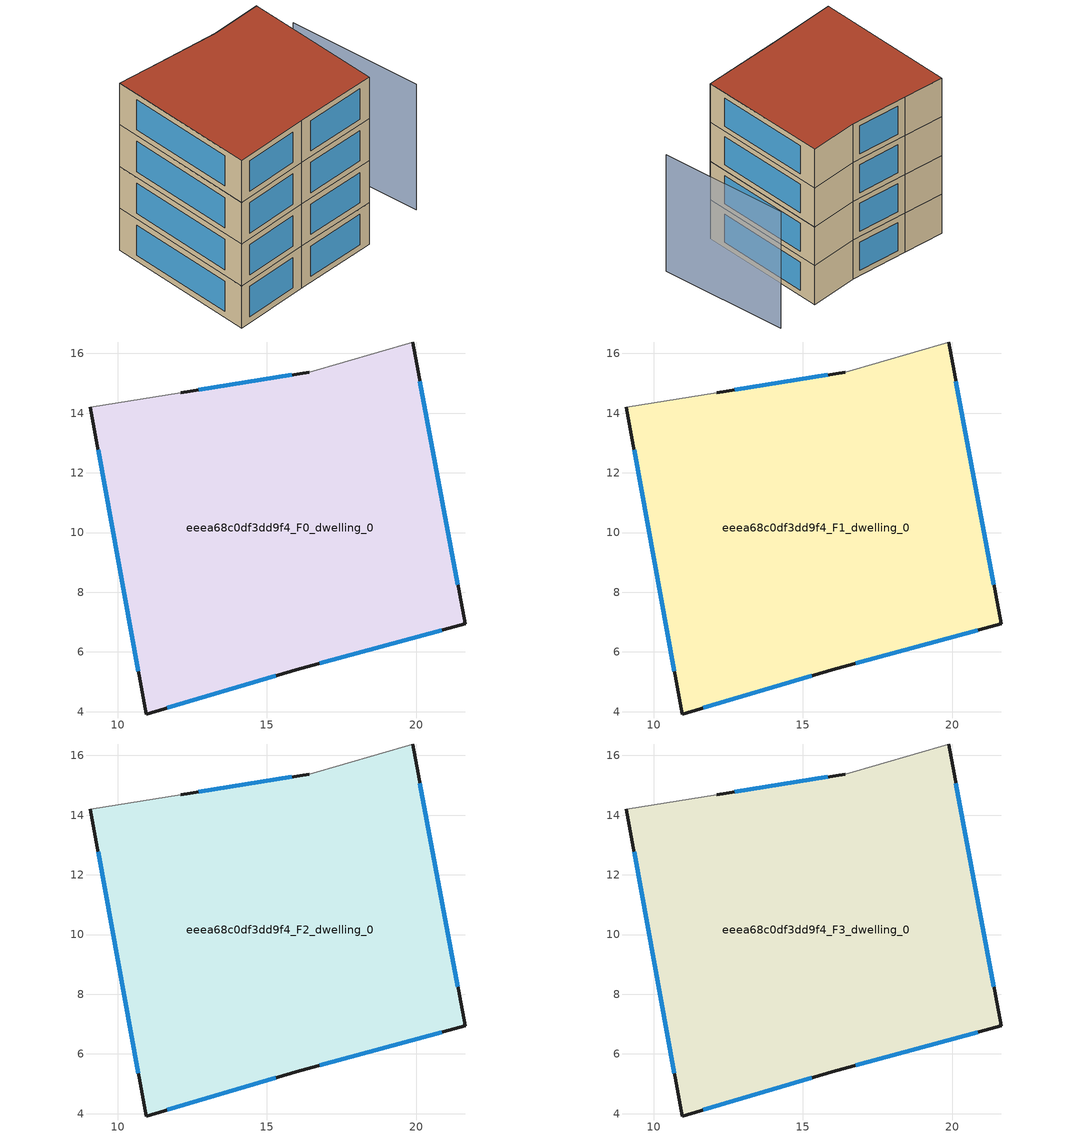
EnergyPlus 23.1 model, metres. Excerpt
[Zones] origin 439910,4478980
eeea68c0df3dd9f4_F0_dwelling_0
 floor ground (EU_floor_Construction): 19.89,16.38 21.64,6.94 15.99,5.4 10.96,3.92 9.09,14.21 12.12,14.68 16.43,15.38 z0
 wall outside (EU_wall_Construction): 9.09,14.21 10.96,3.92 15.99,5.4 21.64,6.94 19.89,16.38 / 16.43,15.38 12.12,14.68 z0:3
 wall adiabatic (EU_wall_Construction): 12.12,14.68 9.09,14.21 / 19.89,16.38 16.43,15.38 z0:3
 window (EU_Window_Construction): 16.77,5.62 20.86,6.73 / 11.66,4.13 15.29,5.2 / 9.35,12.78 10.7,5.35 / 15.83,15.28 12.72,14.78 / 21.4,8.25 20.13,15.07 z0.42:2.58
eeea68c0df3dd9f4_F1_dwelling_0
 floor to eeea68c0df3dd9f4_F0_dwelling_0 (EU_floor_Construction): 19.88,16.38 21.64,6.94 15.99,5.4 10.96,3.92 9.09,14.21 12.12,14.68 16.43,15.38 z3
 wall outside (EU_wall_Construction): 9.09,14.21 10.96,3.92 15.99,5.4 21.64,6.94 19.89,16.38 / 16.43,15.38 12.12,14.68 z3:6
 wall adiabatic (EU_wall_Construction): 12.12,14.68 9.09,14.21 / 19.89,16.38 16.43,15.38 z3:6
 window (EU_Window_Construction): 16.77,5.62 20.86,6.73 / 11.66,4.13 15.29,5.2 / 9.35,12.78 10.7,5.35 / 15.83,15.28 12.72,14.78 / 21.4,8.25 20.13,15.07 z3.42:5.58
eeea68c0df3dd9f4_F2_dwelling_0
 floor to eeea68c0df3dd9f4_F1_dwelling_0 (EU_floor_Construction): 19.88,16.38 21.64,6.94 15.99,5.4 10.96,3.92 9.09,14.21 12.12,14.68 16.43,15.38 z6
 wall outside (EU_wall_Construction): 9.09,14.21 10.96,3.92 15.99,5.4 21.64,6.94 19.89,16.38 / 16.43,15.38 12.12,14.68 z6:9
 wall adiabatic (EU_wall_Construction): 12.12,14.68 9.09,14.21 / 19.89,16.38 16.43,15.38 z6:9
 window (EU_Window_Construction): 16.77,5.62 20.86,6.73 / 11.66,4.13 15.29,5.2 / 9.35,12.78 10.7,5.35 / 15.83,15.28 12.72,14.78 / 21.4,8.25 20.13,15.07 z6.42:8.58
eeea68c0df3dd9f4_F3_dwelling_0
 floor to eeea68c0df3dd9f4_F2_dwelling_0 (EU_floor_Construction): 19.88,16.38 21.64,6.94 15.99,5.4 10.96,3.92 9.09,14.21 12.12,14.68 16.43,15.38 z9
 wall outside (EU_wall_Construction): 9.09,14.21 10.96,3.92 15.99,5.4 21.64,6.94 19.89,16.38 / 16.43,15.38 12.12,14.68 z9:12
 wall adiabatic (EU_wall_Construction): 12.12,14.68 9.09,14.21 / 19.89,16.38 16.43,15.38 z9:12
 window (EU_Window_Construction): 16.77,5.62 20.86,6.73 / 11.66,4.13 15.29,5.2 / 9.35,12.78 10.7,5.35 / 15.83,15.28 12.72,14.78 / 21.4,8.25 20.13,15.07 z9.42:11.58
 roof outside (EU_roof_Construction): 21.64,6.94 19.89,16.38 16.43,15.38 12.12,14.68 9.09,14.21 10.96,3.92 15.99,5.4 z12
shading: 25.81,8.38 23.02,17.35 z0:9
[Building]
EU S2 Campaign: North Axis=0; Terrain=City; Solar Distribution=FullExterior
[Site:Location]
Madrid: Latitude=40.5; Longitude=-3.5; Time Zone=1; Elevation=609
[SizingPeriod:WeatherFileDays]
AnnualSizingPeriod: Begin Month=1; Begin Day of Month=1; End Month=12; End Day of Month=31; Day of Week for Start Day=Monday; Use Weather File Daylight Saving Period=No; Use Weather File Rain and Snow Indicators=No
[MATERIAL]
EU_InternalMass_Material: Roughness=MediumRough; Thickness=0.1; Conductivity=1; Density=1800; Specific Heat=900; Thermal Absorptance=0.9; Solar Absorptance=0.7; Visible Absorptance=0.7
[MATERIAL:NOMASS] Roughness=MediumRough; Thermal Absorptance=0.9; Solar Absorptance=0.7; Visible Absorptance=0.7
Name | Thermal Resistance
EU_wall_NoMass | 1.60022
EU_roof_NoMass | 1.57597
EU_floor_NoMass | 0.470652
[WINDOWMATERIAL:SIMPLEGLAZINGSYSTEM]
EU_Window_SimpleGlazing: UFactor=3.28802; Solar Heat Gain Coefficient=0.85; Visible Transmittance=0.85
[CONSTRUCTION]
EU_wall_Construction: EU_wall_NoMass
EU_roof_Construction: EU_roof_NoMass
EU_floor_Construction: EU_floor_NoMass
EU_InternalMass_Construction: EU_InternalMass_Material
EU_Window_Construction: EU_Window_SimpleGlazing
[ZONE] Type=1; Multiplier=1; Ceiling Height=autocalculate; Floor Area=autocalculate; Part of Total Floor Area=Yes
Name | Volume
eeea68c0df3dd9f4_F0_dwelling_0 | 325.833
eeea68c0df3dd9f4_F1_dwelling_0; eeea68c0df3dd9f4_F2_dwelling_0; eeea68c0df3dd9f4_F3_dwelling_0 | 325.832
[INTERNALMASS] Construction=EU_InternalMass_Construction; Surface Area=108.611
Name | Zone or ZoneList
eeea68c0df3dd9f4_F0_dwelling_0_EU_InternalMass | eeea68c0df3dd9f4_F0_dwelling_0
eeea68c0df3dd9f4_F1_dwelling_0_EU_InternalMass | eeea68c0df3dd9f4_F1_dwelling_0
eeea68c0df3dd9f4_F2_dwelling_0_EU_InternalMass | eeea68c0df3dd9f4_F2_dwelling_0
eeea68c0df3dd9f4_F3_dwelling_0_EU_InternalMass | eeea68c0df3dd9f4_F3_dwelling_0
[OTHEREQUIPMENT] Fuel Type=Electricity; Design Level Calculation Method=Watts/Area; Power per Zone Floor Area=1; Fraction Latent=0; Fraction Radiant=0; Fraction Lost=0; Carbon Dioxide Generation Rate=0; EndUse Subcategory=EU_Step8_InternalGains
Name | Zone or ZoneList or Space or SpaceList | Schedule
EU_Step8_InternalGain_eeea68c0df3dd9f4_F0_dwelling_0_f000 | eeea68c0df3dd9f4_F0_dwelling_0 | EU_Step8_GainSchedule_eeea68c0df3dd9f4_F0_dwelling_0_f000
EU_Step8_InternalGain_eeea68c0df3dd9f4_F1_dwelling_0_f000 | eeea68c0df3dd9f4_F1_dwelling_0 | EU_Step8_GainSchedule_eeea68c0df3dd9f4_F1_dwelling_0_f000
EU_Step8_InternalGain_eeea68c0df3dd9f4_F2_dwelling_0_f000 | eeea68c0df3dd9f4_F2_dwelling_0 | EU_Step8_GainSchedule_eeea68c0df3dd9f4_F2_dwelling_0_f000
EU_Step8_InternalGain_eeea68c0df3dd9f4_F3_dwelling_0_f000 | eeea68c0df3dd9f4_F3_dwelling_0 | EU_Step8_GainSchedule_eeea68c0df3dd9f4_F3_dwelling_0_f000
[ZONEVENTILATION:DESIGNFLOWRATE] Schedule=EU_AlwaysOn; Design Flow Rate Calculation Method=AirChanges/Hour; Air Changes per Hour=0.480704; Ventilation Type=Natural; Fan Pressure Rise=0; Fan Total Efficiency=1; Constant Term Coefficient=1; Temperature Term Coefficient=0; Velocity Term Coefficient=0; Velocity Squared Term Coefficient=0; Minimum Indoor Temperature=-100; Maximum Indoor Temperature=100; Delta Temperature=-100; Minimum Outdoor Temperature=-100; Maximum Outdoor Temperature=100; Maximum Wind Speed=40
Name | Zone or ZoneList or Space or SpaceList
EU_ConstantAir_eeea68c0df3dd9f4_F0_dwelling_0 | eeea68c0df3dd9f4_F0_dwelling_0
EU_ConstantAir_eeea68c0df3dd9f4_F1_dwelling_0 | eeea68c0df3dd9f4_F1_dwelling_0
EU_ConstantAir_eeea68c0df3dd9f4_F2_dwelling_0 | eeea68c0df3dd9f4_F2_dwelling_0
EU_ConstantAir_eeea68c0df3dd9f4_F3_dwelling_0 | eeea68c0df3dd9f4_F3_dwelling_0
[HVACTEMPLATE:THERMOSTAT] Constant Heating Setpoint=20; Constant Cooling Setpoint=50
EU_HeatOnly_eeea68c0df3dd9f4_F0_dwelling_0; EU_HeatOnly_eeea68c0df3dd9f4_F1_dwelling_0; EU_HeatOnly_eeea68c0df3dd9f4_F2_dwelling_0; EU_HeatOnly_eeea68c0df3dd9f4_F3_dwelling_0
[HVACTEMPLATE:ZONE:IDEALLOADSAIRSYSTEM] System Availability Schedule=EU_AlwaysOn; Maximum Heating Supply Air Temperature=50; Minimum Cooling Supply Air Temperature=13; Maximum Heating Supply Air Humidity Ratio=0.0156; Minimum Cooling Supply Air Humidity Ratio=0.0077; Heating Limit=NoLimit; Cooling Limit=NoLimit; Heating Availability Schedule=EU_AlwaysOn; Cooling Availability Schedule=EU_CoolingOff; Dehumidification Control Type=ConstantSensibleHeatRatio; Cooling Sensible Heat Ratio=0.7; Dehumidification Setpoint=60; Humidification Control Type=None; Humidification Setpoint=30; Outdoor Air Method=None; Outdoor Air Flow Rate per Person=0.00944; Outdoor Air Flow Rate per Zone Floor Area=0; Outdoor Air Flow Rate per Zone=0; Demand Controlled Ventilation Type=None; Outdoor Air Economizer Type=NoEconomizer; Heat Recovery Type=None; Sensible Heat Recovery Effectiveness=0.7; Latent Heat Recovery Effectiveness=0.65
Name | Template Thermostat
eeea68c0df3dd9f4_F0_dwelling_0 | EU_HeatOnly_eeea68c0df3dd9f4_F0_dwelling_0
eeea68c0df3dd9f4_F1_dwelling_0 | EU_HeatOnly_eeea68c0df3dd9f4_F1_dwelling_0
eeea68c0df3dd9f4_F2_dwelling_0 | EU_HeatOnly_eeea68c0df3dd9f4_F2_dwelling_0
eeea68c0df3dd9f4_F3_dwelling_0 | EU_HeatOnly_eeea68c0df3dd9f4_F3_dwelling_0
[SIZING:ZONE] Zone Cooling Design Supply Air Temperature Input Method=SupplyAirTemperature; Zone Cooling Design Supply Air Temperature=13; Zone Heating Design Supply Air Temperature Input Method=SupplyAirTemperature; Zone Heating Design Supply Air Temperature=50; Zone Cooling Design Supply Air Humidity Ratio=0.008; Zone Heating Design Supply Air Humidity Ratio=0.008; Cooling Design Air Flow Method=DesignDay; Cooling Design Air Flow Rate=0; Cooling Minimum Air Flow per Zone Floor Area=0.000762; Cooling Minimum Air Flow=0; Cooling Minimum Air Flow Fraction=0.2; Heating Design Air Flow Method=DesignDay; Heating Design Air Flow Rate=0; Heating Maximum Air Flow per Zone Floor Area=0.002032; Heating Maximum Air Flow=0.141576; Heating Maximum Air Flow Fraction=0.3; Account for Dedicated Outdoor Air System=No; Dedicated Outdoor Air System Control Strategy=NeutralSupplyAir; Dedicated Outdoor Air Low Setpoint Temperature for Design=autosize; Dedicated Outdoor Air High Setpoint Temperature for Design=autosize; Zone Load Sizing Method=Sensible Load Only No Latent Load; Zone Latent Cooling Design Supply Air Humidity Ratio Input Method=HumidityRatioDifference; Zone Cooling Design Supply Air Humidity Ratio Difference=0.005; Zone Latent Heating Design Supply Air Humidity Ratio Input Method=HumidityRatioDifference; Zone Humidification Design Supply Air Humidity Ratio Difference=0.005
eeea68c0df3dd9f4_F0_dwelling_0; eeea68c0df3dd9f4_F1_dwelling_0; eeea68c0df3dd9f4_F2_dwelling_0; eeea68c0df3dd9f4_F3_dwelling_0
[SCHEDULE:CONSTANT]
Name | Hourly Value
EU_AlwaysOn | 1
EU_CoolingOff | 0
[SCHEDULE:FILE] Column Number=1; Rows to Skip at Top=0; Number of Hours of Data=8760; Column Separator=Comma; Interpolate to Timestep=No; Minutes per Item=60; Adjust Schedule for Daylight Savings=Yes
Name | File
EU_Step8_GainSchedule_eeea68c0df3dd9f4_F0_dwelling_0_f000 | ../../schedules/eeea68c0df3dd9f4/eeea68c0df3dd9f4_F0_dwelling_0_f000_gain.csv
EU_Step8_GainSchedule_eeea68c0df3dd9f4_F1_dwelling_0_f000 | ../../schedules/eeea68c0df3dd9f4/eeea68c0df3dd9f4_F1_dwelling_0_f000_gain.csv
EU_Step8_GainSchedule_eeea68c0df3dd9f4_F2_dwelling_0_f000 | ../../schedules/eeea68c0df3dd9f4/eeea68c0df3dd9f4_F2_dwelling_0_f000_gain.csv
EU_Step8_GainSchedule_eeea68c0df3dd9f4_F3_dwelling_0_f000 | ../../schedules/eeea68c0df3dd9f4/eeea68c0df3dd9f4_F3_dwelling_0_f000_gain.csv
